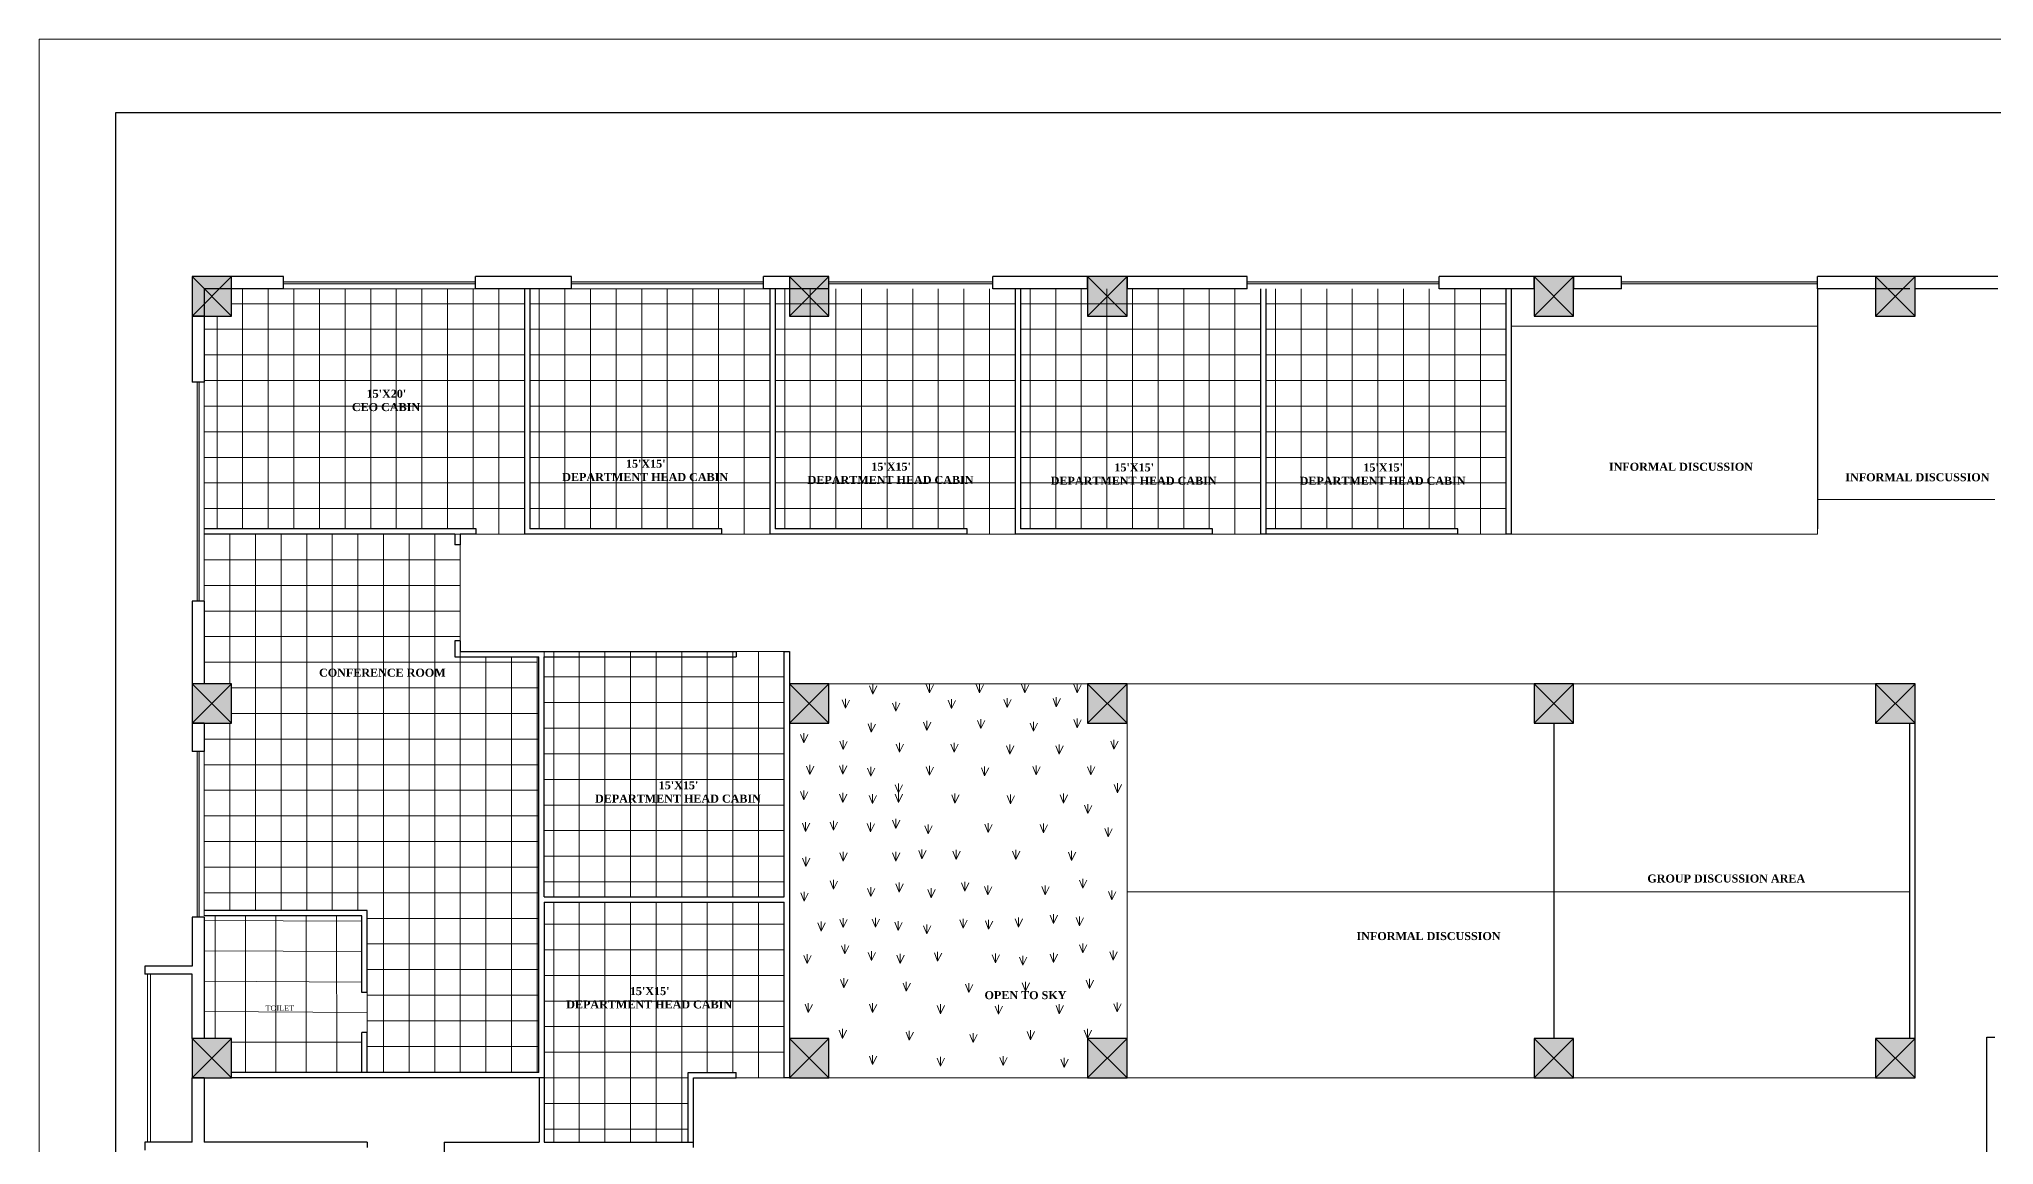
# Model space of a CAD drawing. Header units: inches. Extents: x 327481 to 195042051, y -335014 to 44773228.
# Drawn here: x 374493 to 375959, y -311591 to -310762 of the extents above; entities that cross this region are included whole.
import ezdxf

# ---------------------------------------------------------------- set-up
doc = ezdxf.new("R2010")
doc.units = ezdxf.units.IN
doc.header["$MEASUREMENT"] = 0
for name, color, linetype in [('CABIN FLOORING', 156, 'Continuous'), ('center', 146, 'Continuous'), ('CONFER.FLOORING', 152, 'Continuous'), ('FLOORING', 44, 'Continuous'), ('FORMATING', 19, 'Continuous'), ('LANDSCAPE', 102, 'Continuous'), ('WASHROOM.FLOORING', 235, 'Continuous'), ('WORKST.FLOORING', 136, 'Continuous')]:
    doc.layers.add(name, color=color, linetype=linetype)
for name, color, linetype, lineweight in [('column 1', 146, 'Continuous', 30), ('GLASS', 140, 'Continuous', 5), ('TEXT', 7, 'Continuous', 0), ('WALL', 12, 'Continuous', 30)]:
    doc.layers.add(name, color=color, linetype=linetype, lineweight=lineweight)
doc.styles.get("Standard").update_dxf_attribs({"font": 'times.ttf', "height": 12})

# ---------------------------------------------------------------- blocks, each defined once
blk = doc.blocks.new('COLUMN1')
at = {"layer": 'column 1'}
h = blk.add_hatch(color=256, dxfattribs=at)
h.paths.add_polyline_path([(1, 1), (0, 1), (0.5, 0.5)])
h.paths.add_polyline_path([(1, 1), (0.5, 0.5), (1, 0)])
h.paths.add_polyline_path([(0.5, 0.5), (0, 0), (1, 0)])
h.paths.add_polyline_path([(0.5, 0.5), (0, 1), (0, 0)])
at = {"layer": 'column 1', "lineweight": 0, "ltscale": 0.3}
for p, q in [((0, 1), (1, 0)), ((0, 0), (1, 1))]:
    blk.add_line(p, q, dxfattribs=at)
at = {"layer": 'column 1', "ltscale": 0.3}
for p, q in [((1, 1), (0, 1)), ((0, 1), (0, 0)), ((1, 0), (1, 1)), ((0, 0), (1, 0))]:
    blk.add_line(p, q, dxfattribs=at)

msp = doc.modelspace()

# ---------------------------------------------------------------- hatches: boundary and pattern name
at = {"layer": 'GLASS'}
for points in [[(374676.677, -310944.184), (374676.677, -310945.684), (374820.677, -310945.684), (374820.677, -310944.184)], [(374892.677, -310944.184), (374892.677, -310945.684), (375036.677, -310945.684), (375036.677, -310944.184)], [(375208.571, -310945.723), (375208.571, -310944.223), (375085.571, -310944.223), (375085.571, -310945.723)], [(375543.105, -310945.723), (375543.105, -310944.223), (375399.105, -310944.223), (375399.105, -310945.723)], [(375826.931, -310945.723), (375826.931, -310944.223), (375679.931, -310944.223), (375679.931, -310945.723)], [(374611.913, -311183.646), (374613.413, -311183.646), (374613.413, -311019.646), (374611.913, -311019.646)], [(374611.913, -311420.537), (374613.413, -311420.537), (374613.413, -311296.537), (374611.913, -311296.537)]]:
    msp.add_hatch(color=256, dxfattribs=at).paths.add_polyline_path(points)

# ---------------------------------------------------------------- linework, layer by layer
at = {"layer": 'CABIN FLOORING', "lineweight": 0}
for p, q in [((374646.032, -311129.503), (374646.032, -310949.503)), ((374665.232, -311129.503), (374665.232, -310949.503)), ((374676.677, -310949.503), (374820.677, -310949.503)), ((374684.432, -311129.503), (374684.432, -310949.503)), ((374703.632, -311129.503), (374703.632, -310949.503)), ((374722.832, -311129.503), (374722.832, -310949.503)), ((374742.032, -311129.503), (374742.032, -310949.503)), ((374761.232, -311129.503), (374761.232, -310949.503)), ((374780.432, -311129.503), (374780.432, -310949.503)), ((374799.632, -311129.503), (374799.632, -310949.503)), ((374818.832, -311129.503), (374818.832, -310949.503)), ((374838.032, -311133.503), (374838.032, -310949.503)), ((374868.432, -311129.503), (374868.432, -310949.503)), ((374887.632, -311129.503), (374887.632, -310949.503)), ((374892.677, -310949.503), (375036.677, -310949.503)), ((374906.832, -311129.503), (374906.832, -310949.503)), ((374926.032, -311129.503), (374926.032, -310949.503)), ((374945.232, -311129.503), (374945.232, -310949.503)), ((374964.432, -311129.503), (374964.432, -310949.503)), ((374983.632, -311129.503), (374983.632, -310949.503)), ((375002.832, -311129.503), (375002.832, -310949.503)), ((375022.032, -311133.503), (375022.032, -310949.503)), ((375052.432, -311129.503), (375052.432, -310949.503)), ((375071.632, -311129.503), (375071.632, -310949.503)), ((375090.832, -311129.503), (375090.832, -310949.503)), ((375110.032, -311129.503), (375110.032, -310949.503)), ((375129.232, -311129.503), (375129.232, -310949.503)), ((375148.432, -311129.503), (375148.432, -310949.503)), ((375167.632, -311129.503), (375167.632, -310949.503)), ((375186.832, -311129.503), (375186.832, -310949.503)), ((375206.032, -311133.503), (375206.032, -310949.503)), ((375236.432, -311129.503), (375236.432, -310949.503)), ((375255.632, -311129.503), (375255.632, -310949.503)), ((375274.832, -311129.503), (375274.832, -310949.503)), ((375294.032, -311129.503), (375294.032, -310949.503)), ((375313.232, -311129.503), (375313.232, -310949.503)), ((375332.432, -311129.503), (375332.432, -310949.503)), ((375351.632, -311129.503), (375351.632, -310949.503)), ((375370.832, -311129.503), (375370.832, -310949.503)), ((375390.032, -311133.503), (375390.032, -310949.503)), ((375420.432, -311129.503), (375420.432, -310949.503)), ((375439.632, -311129.503), (375439.632, -310949.503)), ((375458.832, -311129.503), (375458.832, -310949.503)), ((375478.032, -311129.503), (375478.032, -310949.503)), ((375497.232, -311129.503), (375497.232, -310949.503)), ((375516.432, -311129.503), (375516.432, -310949.503)), ((375535.632, -311129.503), (375535.632, -310949.503)), ((375554.832, -311129.503), (375554.832, -310949.503)), ((375574.032, -311133.503), (375574.032, -310949.503)), ((374626.832, -311129.503), (374626.832, -310969.948)), ((374857.232, -310960.703), (374637.677, -310960.703)), ((375041.232, -310960.703), (374861.232, -310960.703)), ((375225.232, -310960.703), (375045.232, -310960.703)), ((375409.232, -310960.703), (375229.232, -310960.703)), ((375593.232, -310960.703), (375413.232, -310960.703)), ((374857.232, -310979.903), (374617.193, -310979.903)), ((375041.232, -310979.903), (374861.232, -310979.903)), ((375225.232, -310979.903), (375045.232, -310979.903)), ((375409.232, -310979.903), (375229.232, -310979.903)), ((375593.232, -310979.903), (375413.232, -310979.903)), ((374857.232, -310999.103), (374617.193, -310999.103)), ((375041.232, -310999.103), (374861.232, -310999.103)), ((375225.232, -310999.103), (375045.232, -310999.103)), ((375409.232, -310999.103), (375229.232, -310999.103)), ((375593.232, -310999.103), (375413.232, -310999.103)), ((374857.232, -311018.303), (374617.193, -311018.303)), ((375041.232, -311018.303), (374861.232, -311018.303)), ((375225.232, -311018.303), (375045.232, -311018.303)), ((375409.232, -311018.303), (375229.232, -311018.303)), ((375593.232, -311018.303), (375413.232, -311018.303)), ((374857.232, -311037.503), (374617.193, -311037.503)), ((375041.232, -311037.503), (374861.232, -311037.503)), ((375225.232, -311037.503), (375045.232, -311037.503)), ((375409.232, -311037.503), (375229.232, -311037.503)), ((375593.232, -311037.503), (375413.232, -311037.503)), ((374857.232, -311056.703), (374617.193, -311056.703)), ((375041.232, -311056.703), (374861.232, -311056.703)), ((375225.232, -311056.703), (375045.232, -311056.703)), ((375409.232, -311056.703), (375229.232, -311056.703)), ((375593.232, -311056.703), (375413.232, -311056.703)), ((374857.232, -311075.903), (374617.193, -311075.903)), ((375041.232, -311075.903), (374861.232, -311075.903)), ((375225.232, -311075.903), (375045.232, -311075.903)), ((375409.232, -311075.903), (375229.232, -311075.903)), ((375593.232, -311075.903), (375413.232, -311075.903)), ((374857.232, -311095.103), (374617.193, -311095.103)), ((375041.232, -311095.103), (374861.232, -311095.103)), ((375225.232, -311095.103), (375045.232, -311095.103)), ((375409.232, -311095.103), (375229.232, -311095.103)), ((375593.232, -311095.103), (375413.232, -311095.103)), ((374857.232, -311114.303), (374617.193, -311114.303)), ((375041.232, -311114.303), (374861.232, -311114.303)), ((375225.232, -311114.303), (375045.232, -311114.303)), ((375409.232, -311114.303), (375229.232, -311114.303)), ((375593.232, -311114.303), (375413.232, -311114.303)), ((374617.193, -311133.503), (374617.193, -311133.503)), ((374809.232, -311133.503), (374617.193, -311133.503)), ((374809.232, -311133.503), (374809.232, -311221.363)), ((374872.027, -311225.363), (374872.027, -311221.363)), ((374879.227, -311221.363), (374879.227, -311405.363)), ((374898.427, -311221.363), (374898.427, -311405.363)), ((374917.627, -311221.363), (374917.627, -311405.363)), ((374936.827, -311221.363), (374936.827, -311405.363)), ((374956.027, -311221.363), (374956.027, -311405.363)), ((374975.227, -311221.363), (374975.227, -311405.363)), ((374994.427, -311221.363), (374994.427, -311405.363)), ((375013.627, -311221.363), (375013.627, -311405.363)), ((375032.827, -311221.363), (375032.827, -311405.363)), ((375052.027, -311221.363), (375052.027, -311405.363)), ((374866.831, -311225.363), (374866.831, -311537.081)), ((375052.027, -311240.563), (374872.027, -311240.563)), ((375052.027, -311259.763), (374872.027, -311259.763)), ((375052.027, -311278.963), (374872.027, -311278.963)), ((374617.133, -311419.533), (374617.133, -311296.537)), ((375052.027, -311298.163), (374872.027, -311298.163)), ((375052.027, -311317.363), (374872.027, -311317.363)), ((375052.027, -311336.563), (374872.027, -311336.563)), ((375052.027, -311355.763), (374872.027, -311355.763)), ((375052.027, -311374.963), (374872.027, -311374.963)), ((375052.027, -311394.163), (374872.027, -311394.163)), ((374879.227, -311589.363), (374879.227, -311409.363)), ((374898.427, -311589.363), (374898.427, -311409.363)), ((374917.627, -311589.363), (374917.627, -311409.363)), ((374936.827, -311589.363), (374936.827, -311409.363)), ((374956.027, -311589.363), (374956.027, -311409.363)), ((374975.227, -311589.363), (374975.227, -311409.363)), ((374994.427, -311537.08), (374994.427, -311409.363)), ((375013.627, -311537.08), (375013.627, -311409.363)), ((375032.827, -311541.08), (375032.827, -311409.363)), ((375052.027, -311541.08), (375052.027, -311409.363)), ((374872.027, -311425.881), (375052.027, -311425.88)), ((374872.027, -311445.081), (375052.027, -311445.08)), ((374872.027, -311464.281), (375052.027, -311464.28)), ((374872.027, -311483.481), (375052.027, -311483.48)), ((374872.027, -311502.681), (375052.027, -311502.68)), ((374872.027, -311521.881), (375052.027, -311521.88)), ((374872.027, -311541.081), (374980.027, -311541.08)), ((375016.027, -311541.08), (375052.027, -311541.08)), ((374872.027, -311560.281), (374980.027, -311560.28)), ((374872.027, -311579.481), (374980.027, -311579.48))]:
    msp.add_line(p, q, dxfattribs=at)
at = {"layer": 'CONFER.FLOORING', "lineweight": 0}
for p, q in [((374636.432, -311133.503), (374636.431, -311245.646)), ((374655.632, -311133.503), (374655.631, -311415.533)), ((374674.832, -311133.503), (374674.831, -311415.533)), ((374694.032, -311133.503), (374694.031, -311415.533)), ((374713.232, -311133.503), (374713.231, -311415.533)), ((374732.432, -311133.503), (374732.431, -311415.534)), ((374751.632, -311133.503), (374751.631, -311537.081)), ((374770.832, -311133.503), (374770.831, -311537.081)), ((374790.032, -311133.503), (374790.031, -311537.081)), ((374809.232, -311133.503), (374809.231, -311537.081)), ((374809.232, -311152.703), (374617.193, -311152.703)), ((374809.232, -311171.903), (374617.193, -311171.903)), ((374809.232, -311191.103), (374617.193, -311191.103)), ((374809.232, -311210.303), (374617.193, -311210.303)), ((374866.831, -311229.503), (374617.193, -311229.503)), ((374828.431, -311225.363), (374828.431, -311537.081)), ((374847.631, -311225.363), (374847.631, -311537.081)), ((374868.027, -311248.703), (374637.677, -311248.703)), ((374868.027, -311267.903), (374637.677, -311267.903)), ((374636.431, -311275.189), (374636.431, -311415.533)), ((374868.027, -311287.103), (374617.193, -311287.103)), ((374868.027, -311306.303), (374617.193, -311306.303)), ((374868.027, -311325.503), (374617.193, -311325.503)), ((374868.027, -311344.703), (374617.193, -311344.703)), ((374868.027, -311363.903), (374617.193, -311363.903)), ((374868.027, -311383.103), (374617.193, -311383.103)), ((374868.027, -311402.303), (374617.193, -311402.303)), ((374868.027, -311421.503), (374739.309, -311421.503)), ((374868.027, -311440.703), (374739.309, -311440.703)), ((374868.027, -311459.903), (374739.309, -311459.903)), ((374868.027, -311479.103), (374739.309, -311479.103)), ((374868.027, -311498.303), (374739.309, -311498.303)), ((374868.027, -311517.503), (374739.309, -311517.503))]:
    msp.add_line(p, q, dxfattribs=at)
at = {"layer": 'FLOORING', "lineweight": 0}
for p, q in [((375597.232, -310977.503), (375826.931, -310977.503)), ((375959.84, -311107.616), (375826.931, -311107.616)), ((374821.232, -311133.503), (374857.232, -311133.503)), ((375005.232, -311133.503), (375041.232, -311133.503)), ((375189.232, -311133.503), (375225.232, -311133.503)), ((375373.232, -311133.503), (375409.232, -311133.503)), ((375557.232, -311133.503), (375593.232, -311133.503)), ((375597.232, -311133.503), (375826.931, -311133.503)), ((375826.931, -311129.462), (375826.931, -311133.503)), ((375052.027, -311221.363), (375016.027, -311221.363)), ((375614.388, -311245.646), (375309.105, -311245.646)), ((375870.431, -311245.646), (375643.931, -311245.646)), ((375895.974, -311401.646), (375309.105, -311401.646)), ((375309.105, -311541.08), (375870.431, -311541.08))]:
    msp.add_line(p, q, dxfattribs=at)
at = {"layer": 'FORMATING', "lineweight": 0}
for p, q in [((374493.405, -310762.326), (376867.49, -310762.326)), ((374493.405, -312464.439), (374493.405, -310762.326))]:
    msp.add_line(p, q, dxfattribs=at)
at = {"layer": 'FORMATING', "lineweight": 30}
for p, q in [((376797.169, -310817.623), (374550.769, -310817.623)), ((374550.769, -310817.623), (374550.769, -312401.623))]:
    msp.add_line(p, q, dxfattribs=at)
at = {"layer": 'GLASS', "lineweight": 30}
for p, q in [((375826.931, -310949.503), (375826.931, -311129.462)), ((375629.159, -311275.189), (375629.159, -311511.537))]:
    msp.add_line(p, q, dxfattribs=at)
at = {"layer": 'GLASS', "ltscale": 0.3}
for p, q in [((374574.587, -311589.363), (374574.587, -311463.31)), ((374576.89, -311589.363), (374576.89, -311463.31))]:
    msp.add_line(p, q, dxfattribs=at)
at = {"layer": 'GLASS'}
for points in [[(374676.677, -310944.184), (374820.677, -310944.184)], [(374820.677, -310945.684), (374676.677, -310945.684)], [(374892.677, -310944.184), (375036.677, -310944.184)], [(375036.677, -310945.684), (374892.677, -310945.684)], [(375085.571, -310944.223), (375208.571, -310944.223)], [(375399.105, -310944.223), (375543.105, -310944.223)], [(375679.931, -310944.223), (375826.931, -310944.223), (375826.931, -310945.723), (375679.931, -310945.723)], [(375208.571, -310945.723), (375085.571, -310945.723)], [(375543.105, -310945.723), (375399.105, -310945.723)], [(374613.413, -311296.537), (374613.413, -311420.537), (374611.913, -311420.537), (374611.913, -311296.537)]]:
    msp.add_lwpolyline(points, dxfattribs=at)
msp.add_lwpolyline([(374611.913, -311019.646), (374613.413, -311019.646), (374613.413, -311183.646), (374611.913, -311183.646)], close=True, dxfattribs=at)
at = {"layer": 'LANDSCAPE', "lineweight": 0}
for p, q in [((375279.561, -311245.646), (375085.571, -311245.646)), ((375118.593, -311253.321), (375116.132, -311247.149)), ((375118.593, -311253.321), (375118.593, -311246.233)), ((375118.593, -311253.321), (375121.634, -311247.214)), ((375160.988, -311252.429), (375158.527, -311246.257)), ((375160.988, -311252.429), (375160.988, -311245.341)), ((375160.988, -311252.429), (375164.029, -311246.322)), ((375198.473, -311252.429), (375196.012, -311246.257)), ((375198.473, -311252.429), (375198.473, -311245.341)), ((375198.473, -311252.429), (375201.514, -311246.322)), ((375232.386, -311252.429), (375229.926, -311246.257)), ((375232.386, -311252.429), (375232.386, -311245.341)), ((375232.386, -311252.429), (375235.428, -311246.322)), ((375271.658, -311252.429), (375269.197, -311246.257)), ((375271.658, -311252.429), (375271.658, -311245.341)), ((375271.658, -311252.429), (375274.699, -311246.322)), ((375097.992, -311263.949), (375095.532, -311257.777)), ((375097.992, -311263.949), (375097.992, -311256.861)), ((375097.992, -311263.949), (375101.034, -311257.842)), ((375135.828, -311266.275), (375133.367, -311260.102)), ((375135.828, -311266.275), (375135.828, -311259.186)), ((375135.828, -311266.275), (375138.869, -311260.168)), ((375177.519, -311264.227), (375175.058, -311258.054)), ((375177.519, -311264.227), (375177.519, -311257.138)), ((375177.519, -311264.227), (375180.56, -311258.12)), ((375219.21, -311263.543), (375216.749, -311257.37)), ((375219.21, -311263.543), (375219.21, -311256.455)), ((375219.21, -311263.543), (375222.251, -311257.436)), ((375256.115, -311262.861), (375253.654, -311256.688)), ((375256.115, -311262.861), (375256.115, -311255.773)), ((375256.115, -311262.861), (375259.156, -311256.754)), ((375066.828, -311289.871), (375066.828, -311282.783)), ((375117.371, -311281.975), (375114.91, -311275.802)), ((375117.371, -311281.975), (375117.371, -311274.886)), ((375117.371, -311281.975), (375120.412, -311275.868)), ((375159.062, -311280.61), (375156.601, -311274.438)), ((375159.062, -311280.61), (375159.062, -311273.522)), ((375159.062, -311280.61), (375162.103, -311274.503)), ((375199.387, -311279.244), (375196.926, -311273.072)), ((375199.387, -311279.244), (375199.387, -311272.156)), ((375199.387, -311279.244), (375202.428, -311273.137)), ((375239.028, -311281.292), (375236.567, -311275.12)), ((375239.028, -311281.292), (375239.028, -311274.204)), ((375239.028, -311281.292), (375242.069, -311275.185)), ((375271.658, -311278.729), (375269.197, -311272.556)), ((375271.658, -311278.729), (375271.658, -311271.641)), ((375271.658, -311278.729), (375274.699, -311272.622)), ((375309.105, -311511.537), (375309.105, -311275.189)), ((375066.828, -311289.871), (375064.367, -311283.698)), ((375066.828, -311289.871), (375069.869, -311283.764)), ((375096.186, -311294.946), (375093.725, -311288.774)), ((375096.186, -311294.946), (375096.186, -311287.858)), ((375096.186, -311294.946), (375099.227, -311288.839)), ((375138.56, -311296.994), (375136.099, -311290.822)), ((375138.56, -311296.994), (375138.56, -311289.906)), ((375138.56, -311296.994), (375141.601, -311290.887)), ((375179.568, -311296.994), (375177.107, -311290.822)), ((375179.568, -311296.994), (375179.568, -311289.906)), ((375179.568, -311296.994), (375182.609, -311290.887)), ((375221.259, -311298.36), (375218.798, -311292.187)), ((375221.259, -311298.36), (375221.259, -311291.272)), ((375221.259, -311298.36), (375224.3, -311292.253)), ((375258.164, -311298.36), (375255.703, -311292.187)), ((375258.164, -311298.36), (375258.164, -311291.272)), ((375258.164, -311298.36), (375261.205, -311292.253)), ((375299.324, -311294.775), (375296.863, -311288.602)), ((375299.324, -311294.775), (375299.324, -311287.687)), ((375299.324, -311294.775), (375302.365, -311288.668)), ((375071.289, -311313.586), (375068.828, -311307.414)), ((375071.289, -311313.586), (375071.289, -311306.498)), ((375071.289, -311313.586), (375074.33, -311307.479)), ((375096.087, -311313.4), (375093.626, -311307.227)), ((375096.087, -311313.4), (375096.087, -311306.312)), ((375096.087, -311313.4), (375099.128, -311307.293)), ((375117.025, -311315.009), (375114.564, -311308.837)), ((375117.025, -311315.009), (375117.025, -311307.921)), ((375117.025, -311315.009), (375120.066, -311308.902)), ((375161.041, -311314.204), (375158.58, -311308.032)), ((375161.041, -311314.204), (375161.041, -311307.116)), ((375161.041, -311314.204), (375164.082, -311308.097)), ((375202.374, -311314.74), (375199.913, -311308.568)), ((375202.374, -311314.74), (375202.374, -311307.652)), ((375202.374, -311314.74), (375205.415, -311308.633)), ((375241.024, -311313.937), (375238.563, -311307.765)), ((375241.024, -311313.937), (375241.024, -311306.849)), ((375241.024, -311313.937), (375244.065, -311307.83)), ((375281.917, -311314.031), (375279.456, -311307.859)), ((375281.917, -311314.031), (375281.917, -311306.943)), ((375281.917, -311314.031), (375284.958, -311307.924)), ((375066.865, -311332.653), (375064.404, -311326.48)), ((375066.865, -311332.653), (375066.865, -311325.565)), ((375066.865, -311332.653), (375069.906, -311326.546)), ((375137.692, -311327.492), (375135.231, -311321.319)), ((375137.692, -311334.58), (375137.692, -311320.404)), ((375137.692, -311327.492), (375140.733, -311321.385)), ((375302.003, -311327.312), (375299.542, -311321.14)), ((375302.003, -311327.312), (375302.003, -311320.224)), ((375302.003, -311327.312), (375305.044, -311321.205)), ((375096.087, -311334.58), (375093.626, -311328.407)), ((375096.087, -311334.58), (375096.087, -311327.492)), ((375096.087, -311334.58), (375099.128, -311328.473)), ((375118.268, -311335.506), (375115.807, -311329.333)), ((375118.268, -311335.506), (375118.268, -311328.418)), ((375118.268, -311335.506), (375121.309, -311329.399)), ((375137.692, -311334.58), (375135.231, -311328.407)), ((375137.692, -311334.58), (375140.733, -311328.473)), ((375180.099, -311335.116), (375177.638, -311328.943)), ((375180.099, -311335.116), (375180.099, -311328.028)), ((375180.099, -311335.116), (375183.14, -311329.009)), ((375221.699, -311335.652), (375219.238, -311329.479)), ((375221.699, -311335.652), (375221.699, -311328.564)), ((375221.699, -311335.652), (375224.74, -311329.545)), ((375261.423, -311335.116), (375258.962, -311328.943)), ((375261.423, -311335.116), (375261.423, -311328.028)), ((375261.423, -311335.116), (375264.464, -311329.009)), ((375279.691, -311342.913), (375277.23, -311336.741)), ((375279.691, -311342.913), (375279.691, -311335.825)), ((375279.691, -311342.913), (375282.732, -311336.806)), ((375068.166, -311356.377), (375065.705, -311350.204)), ((375068.166, -311356.377), (375068.166, -311349.289)), ((375068.166, -311356.377), (375071.207, -311350.27)), ((375088.997, -311355.473), (375086.536, -311349.3)), ((375088.997, -311355.473), (375088.997, -311348.385)), ((375088.997, -311355.473), (375092.038, -311349.366)), ((375116.741, -311356.641), (375114.28, -311350.468)), ((375116.741, -311356.641), (375116.741, -311349.553)), ((375116.741, -311356.641), (375119.782, -311350.534)), ((375135.799, -311354.047), (375133.338, -311347.874)), ((375135.799, -311354.047), (375135.799, -311346.959)), ((375135.799, -311354.047), (375138.84, -311347.94)), ((375159.955, -311358.25), (375157.494, -311352.078)), ((375159.955, -311358.25), (375159.955, -311351.162)), ((375159.955, -311358.25), (375162.996, -311352.143)), ((375205.045, -311357.178), (375202.584, -311351.006)), ((375205.045, -311357.178), (375205.045, -311350.09)), ((375205.045, -311357.178), (375208.086, -311351.071)), ((375246.382, -311357.445), (375243.921, -311351.273)), ((375246.382, -311357.445), (375246.382, -311350.357)), ((375246.382, -311357.445), (375249.423, -311351.338)), ((375294.859, -311360.387), (375292.398, -311354.215)), ((375294.859, -311360.387), (375294.859, -311353.299)), ((375294.859, -311360.387), (375297.9, -311354.28)), ((375155.391, -311376.865), (375152.93, -311370.692)), ((375155.391, -311376.865), (375155.391, -311369.777)), ((375155.391, -311376.865), (375158.432, -311370.758)), ((375180.889, -311377.285), (375180.889, -311370.197)), ((375225.716, -311377.285), (375225.716, -311370.197)), ((375068.293, -311382.57), (375065.832, -311376.398)), ((375068.293, -311382.57), (375068.293, -311375.482)), ((375068.293, -311382.57), (375071.334, -311376.463)), ((375096.342, -311378.624), (375093.881, -311372.451)), ((375096.342, -311378.624), (375096.342, -311371.536)), ((375096.342, -311378.624), (375099.383, -311372.517)), ((375135.799, -311378.624), (375133.338, -311372.451)), ((375135.799, -311378.624), (375135.799, -311371.536)), ((375135.799, -311378.624), (375138.84, -311372.517)), ((375180.889, -311377.285), (375178.428, -311371.112)), ((375180.889, -311377.285), (375183.93, -311371.178)), ((375225.716, -311377.285), (375223.255, -311371.112)), ((375225.716, -311377.285), (375228.757, -311371.178)), ((375267.584, -311378.088), (375265.123, -311371.916)), ((375267.584, -311378.088), (375267.584, -311371)), ((375267.584, -311378.088), (375270.625, -311371.981)), ((375088.997, -311399.685), (375086.536, -311393.512)), ((375088.997, -311399.685), (375088.997, -311392.597)), ((375088.997, -311399.685), (375092.038, -311393.578)), ((375117.087, -311405.249), (375114.626, -311399.077)), ((375117.087, -311405.249), (375117.087, -311398.161)), ((375117.087, -311405.249), (375120.128, -311399.142)), ((375138.26, -311401.824), (375135.799, -311395.651)), ((375138.26, -311401.824), (375138.26, -311394.736)), ((375138.26, -311401.824), (375141.301, -311395.717)), ((375162.255, -311406.059), (375159.794, -311399.887)), ((375162.255, -311406.059), (375162.255, -311398.971)), ((375162.255, -311406.059), (375165.296, -311399.952)), ((375187.518, -311401.111), (375185.058, -311394.939)), ((375187.518, -311401.111), (375187.518, -311394.023)), ((375187.518, -311401.111), (375190.56, -311395.004)), ((375204.72, -311403.898), (375202.259, -311397.726)), ((375204.72, -311403.898), (375204.72, -311396.81)), ((375204.72, -311403.898), (375207.761, -311397.792)), ((375247.728, -311403.898), (375245.267, -311397.726)), ((375247.728, -311403.898), (375247.728, -311396.81)), ((375247.728, -311403.898), (375250.769, -311397.792)), ((375276.044, -311398.971), (375273.584, -311392.798)), ((375276.044, -311398.971), (375276.044, -311391.883)), ((375276.044, -311398.971), (375279.086, -311392.864)), ((375067.104, -311408.624), (375064.643, -311402.452)), ((375067.104, -311408.624), (375067.104, -311401.536)), ((375067.104, -311408.624), (375070.145, -311402.517)), ((375297.785, -311407.67), (375295.324, -311401.498)), ((375297.785, -311407.67), (375297.785, -311400.582)), ((375297.785, -311407.67), (375300.826, -311401.563)), ((375079.717, -311431.061), (375077.256, -311424.889)), ((375079.717, -311431.061), (375079.717, -311423.973)), ((375079.717, -311431.061), (375082.758, -311424.954)), ((375096.264, -311428.442), (375093.803, -311422.27)), ((375096.264, -311428.442), (375096.264, -311421.354)), ((375096.264, -311428.442), (375099.305, -311422.335)), ((375120.412, -311428.209), (375117.951, -311422.036)), ((375120.412, -311428.209), (375120.412, -311421.121)), ((375120.412, -311428.209), (375123.453, -311422.102)), ((375137.445, -311430.653), (375134.984, -311424.481)), ((375137.445, -311430.653), (375137.445, -311423.565)), ((375137.445, -311430.653), (375140.486, -311424.546)), ((375158.962, -311433.203), (375156.501, -311427.031)), ((375158.962, -311433.203), (375158.962, -311426.115)), ((375158.962, -311433.203), (375162.003, -311427.096)), ((375186.156, -311428.884), (375183.695, -311422.712)), ((375186.156, -311428.884), (375186.156, -311421.796)), ((375186.156, -311428.884), (375189.197, -311422.777)), ((375205.366, -311429.635), (375202.905, -311423.463)), ((375205.366, -311429.635), (375205.366, -311422.547)), ((375205.366, -311429.635), (375208.407, -311423.528)), ((375227.786, -311428), (375225.325, -311421.828)), ((375227.786, -311428), (375227.786, -311420.912)), ((375227.786, -311428), (375230.827, -311421.893)), ((375253.913, -311425.356), (375251.452, -311419.184)), ((375253.913, -311425.356), (375253.913, -311418.268)), ((375253.913, -311425.356), (375256.954, -311419.249)), ((375273.394, -311427.115), (375270.933, -311420.943)), ((375273.394, -311427.115), (375273.394, -311420.027)), ((375273.394, -311427.115), (375276.435, -311421.008)), ((375097.564, -311448.176), (375095.104, -311442.004)), ((375097.564, -311448.176), (375097.564, -311441.088)), ((375097.564, -311448.176), (375100.606, -311442.069)), ((375276.044, -311447.462), (375273.584, -311441.289)), ((375276.044, -311447.462), (375276.044, -311440.374)), ((375276.044, -311447.462), (375279.086, -311441.355)), ((375069.248, -311455.424), (375066.787, -311449.251)), ((375069.248, -311455.424), (375069.248, -311448.336)), ((375069.248, -311455.424), (375072.289, -311449.317)), ((375117.519, -311453.211), (375115.058, -311447.039)), ((375117.519, -311453.211), (375117.519, -311446.123)), ((375117.519, -311453.211), (375120.56, -311447.104)), ((375138.972, -311455.306), (375136.511, -311449.134)), ((375138.972, -311455.306), (375138.972, -311448.218)), ((375138.972, -311455.306), (375142.013, -311449.199)), ((375167.115, -311453.655), (375164.654, -311447.482)), ((375167.115, -311453.655), (375167.115, -311446.567)), ((375167.115, -311453.655), (375170.156, -311447.548)), ((375210.514, -311454.982), (375208.053, -311448.809)), ((375210.514, -311454.982), (375210.514, -311447.894)), ((375210.514, -311454.982), (375213.555, -311448.875)), ((375231.07, -311456.732), (375228.609, -311450.56)), ((375231.07, -311456.732), (375231.07, -311449.644)), ((375231.07, -311456.732), (375234.111, -311450.625)), ((375253.913, -311454.538), (375251.452, -311448.366)), ((375253.913, -311454.538), (375253.913, -311447.45)), ((375253.913, -311454.538), (375256.954, -311448.431)), ((375298.637, -311452.769), (375296.176, -311446.597)), ((375298.637, -311452.769), (375298.637, -311445.681)), ((375298.637, -311452.769), (375301.678, -311446.662)), ((375096.704, -311473.558), (375094.244, -311467.386)), ((375096.704, -311473.558), (375096.704, -311466.47)), ((375096.704, -311473.558), (375099.746, -311467.451)), ((375143.646, -311476.213), (375141.186, -311470.04)), ((375143.646, -311476.213), (375143.646, -311469.124)), ((375143.646, -311476.213), (375146.688, -311470.106)), ((375190.584, -311477.096), (375188.123, -311470.924)), ((375190.584, -311477.096), (375190.584, -311470.008)), ((375190.584, -311477.096), (375193.625, -311470.989)), ((375232.981, -311476.088), (375230.52, -311469.916)), ((375232.981, -311476.088), (375232.981, -311469)), ((375232.981, -311476.088), (375236.022, -311469.981)), ((375280.925, -311474), (375278.464, -311467.827)), ((375280.925, -311474), (375280.925, -311466.912)), ((375280.925, -311474), (375283.966, -311467.893)), ((375070.137, -311492.136), (375067.676, -311485.963)), ((375070.137, -311492.136), (375070.137, -311485.048)), ((375070.137, -311492.136), (375073.178, -311486.029)), ((375118.404, -311492.136), (375115.943, -311485.963)), ((375118.404, -311492.136), (375118.404, -311485.048)), ((375118.404, -311492.136), (375121.445, -311486.029)), ((375169.329, -311493.02), (375166.868, -311486.847)), ((375169.329, -311493.02), (375169.329, -311485.932)), ((375169.329, -311493.02), (375172.37, -311486.913)), ((375212.728, -311493.463), (375210.267, -311487.291)), ((375212.728, -311493.463), (375212.728, -311486.375)), ((375212.728, -311493.463), (375215.769, -311487.356)), ((375258.341, -311493.02), (375255.88, -311486.847)), ((375258.341, -311493.02), (375258.341, -311485.932)), ((375258.341, -311493.02), (375261.382, -311486.913)), ((375301.736, -311491.694), (375299.275, -311485.522)), ((375301.736, -311491.694), (375301.736, -311484.606)), ((375301.736, -311491.694), (375304.777, -311485.587)), ((375095.82, -311511.537), (375093.359, -311505.365)), ((375095.82, -311511.537), (375095.82, -311504.449)), ((375095.82, -311511.537), (375098.861, -311505.43)), ((375145.86, -311512.925), (375143.399, -311506.752)), ((375145.86, -311512.925), (375145.86, -311505.837)), ((375145.86, -311512.925), (375148.901, -311506.818)), ((375193.687, -311514.694), (375191.226, -311508.521)), ((375193.687, -311514.694), (375193.687, -311507.606)), ((375193.687, -311514.694), (375196.728, -311508.587)), ((375236.642, -311512.483), (375234.181, -311506.31)), ((375236.642, -311512.483), (375236.642, -311505.395)), ((375236.642, -311512.483), (375239.683, -311506.376)), ((375279.561, -311511.537), (375277.101, -311505.365)), ((375279.561, -311511.537), (375279.561, -311504.449)), ((375279.561, -311511.537), (375282.603, -311505.43)), ((375118.404, -311531.059), (375115.943, -311524.887)), ((375118.404, -311531.059), (375118.404, -311523.971)), ((375118.404, -311531.059), (375121.445, -311524.952)), ((375169.329, -311532.386), (375166.868, -311526.214)), ((375169.329, -311532.386), (375169.329, -311525.298)), ((375169.329, -311532.386), (375172.37, -311526.279)), ((375216.271, -311531.945), (375213.81, -311525.772)), ((375216.271, -311531.945), (375216.271, -311524.856)), ((375216.271, -311531.945), (375219.312, -311525.838)), ((375261.884, -311533.272), (375259.423, -311527.099)), ((375261.884, -311533.272), (375261.884, -311526.184)), ((375261.884, -311533.272), (375264.925, -311527.165)), ((375085.571, -311541.08), (375279.561, -311541.08))]:
    msp.add_line(p, q, dxfattribs=at)
at = {"layer": 'WALL'}
for p, q in [((374676.677, -310940.404), (374637.676, -310940.404)), ((374637.677, -310949.503), (374637.676, -310940.404)), ((374676.677, -310949.503), (374676.677, -310940.404)), ((374892.677, -310940.404), (374820.677, -310940.404)), ((374820.677, -310949.503), (374820.677, -310940.404)), ((374892.677, -310949.503), (374892.677, -310940.404)), ((375085.571, -310940.404), (375036.677, -310940.404)), ((375036.677, -310949.503), (375036.677, -310940.404)), ((375085.571, -310949.503), (375085.571, -310940.404)), ((375279.566, -310940.404), (375208.571, -310940.404)), ((375208.571, -310949.503), (375208.571, -310940.404)), ((375279.561, -310949.503), (375279.562, -310940.404)), ((375399.105, -310940.404), (375309.105, -310940.404)), ((375309.105, -310940.404), (375309.105, -310949.503)), ((375399.105, -310949.503), (375399.105, -310940.404)), ((375614.388, -310940.404), (375543.105, -310940.404)), ((375543.105, -310949.503), (375543.105, -310940.404)), ((375614.388, -310949.503), (375614.388, -310940.404)), ((375679.931, -310940.404), (375643.931, -310940.404)), ((375643.931, -310940.404), (375643.931, -310949.503)), ((375679.931, -310949.503), (375679.931, -310940.404)), ((375870.431, -310940.404), (375826.931, -310940.404)), ((375826.931, -310949.503), (375826.931, -310940.404)), ((375870.431, -310940.404), (375870.431, -310949.503)), ((375961.974, -310940.404), (375899.974, -310940.404)), ((375899.974, -310949.503), (375899.974, -310940.404)), ((374617.133, -310949.503), (374617.133, -311019.646)), ((374676.677, -310949.503), (374617.133, -310949.503)), ((374892.677, -310949.503), (374820.677, -310949.503)), ((374857.232, -310949.503), (374857.232, -311133.503)), ((374861.232, -310949.503), (374861.232, -311129.503)), ((375085.571, -310949.503), (375036.677, -310949.503)), ((375041.232, -310949.503), (375041.232, -311133.503)), ((375045.232, -310949.503), (375045.232, -311129.503)), ((375279.561, -310949.503), (375208.571, -310949.503)), ((375225.232, -310949.503), (375225.232, -311133.503)), ((375229.232, -310949.503), (375229.232, -311129.503)), ((375399.105, -310949.503), (375309.105, -310949.503)), ((375409.232, -310949.503), (375409.232, -311133.503)), ((375413.232, -310949.503), (375413.232, -311133.503)), ((375614.388, -310949.503), (375543.105, -310949.503)), ((375593.232, -310949.503), (375593.232, -311133.503)), ((375597.232, -310949.503), (375597.232, -311133.503)), ((375679.931, -310949.503), (375643.931, -310949.503)), ((375895.974, -310949.503), (375826.931, -310949.503)), ((375961.974, -310949.503), (375899.974, -310949.503)), ((374608.133, -310969.948), (374608.133, -311019.646)), ((374617.133, -310969.948), (374608.133, -310969.948)), ((374617.133, -311019.646), (374608.133, -311019.646)), ((374821.232, -311129.503), (374617.193, -311129.503)), ((374805.232, -311133.503), (374617.193, -311133.503)), ((374805.232, -311133.503), (374805.232, -311141.433)), ((374821.232, -311133.503), (374809.232, -311133.503)), ((374809.232, -311133.503), (374809.232, -311141.433)), ((374821.232, -311133.503), (374821.232, -311129.503)), ((375005.232, -311133.503), (374857.232, -311133.503)), ((375005.232, -311129.503), (374861.232, -311129.503)), ((375005.232, -311133.503), (375005.232, -311129.503)), ((375189.232, -311133.503), (375041.232, -311133.503)), ((375189.232, -311129.503), (375045.232, -311129.503)), ((375189.232, -311133.503), (375189.232, -311129.503)), ((375373.232, -311133.503), (375225.232, -311133.503)), ((375373.232, -311129.503), (375229.232, -311129.503)), ((375373.232, -311133.503), (375373.232, -311129.503)), ((375557.232, -311133.503), (375409.232, -311133.503)), ((375557.232, -311129.503), (375413.232, -311129.503)), ((375557.232, -311133.503), (375557.232, -311129.503)), ((375597.232, -311133.503), (375593.232, -311133.503)), ((374809.232, -311141.433), (374805.232, -311141.433)), ((374608.133, -311183.646), (374608.133, -311245.646)), ((374617.133, -311183.646), (374608.133, -311183.646)), ((374617.133, -311183.646), (374617.133, -311245.646)), ((374805.232, -311213.433), (374805.232, -311225.363)), ((374809.232, -311213.433), (374805.232, -311213.433)), ((374809.232, -311213.433), (374809.232, -311221.363)), ((374809.232, -311221.363), (375016.027, -311221.363)), ((375016.027, -311221.363), (375016.027, -311225.363)), ((375052.027, -311405.363), (375052.027, -311221.363)), ((375052.027, -311221.363), (375056.027, -311221.363)), ((375056.027, -311221.363), (375056.027, -311541.08)), ((374805.232, -311225.363), (374868.027, -311225.363)), ((374868.027, -311537.081), (374868.027, -311225.363)), ((374872.027, -311405.363), (374872.027, -311225.363)), ((374872.027, -311225.363), (375016.027, -311225.363)), ((374617.133, -311245.646), (374608.133, -311245.646)), ((375899.974, -311245.646), (375895.974, -311245.646)), ((374608.133, -311275.189), (374608.133, -311296.537)), ((374617.133, -311275.189), (374608.133, -311275.189)), ((374617.133, -311275.186), (374617.133, -311296.537)), ((375895.974, -311511.537), (375895.974, -311275.189)), ((375899.974, -311511.537), (375899.974, -311275.189)), ((374617.133, -311296.537), (374608.133, -311296.537)), ((374872.027, -311405.363), (375052.027, -311405.363)), ((374872.027, -311409.363), (375052.027, -311409.363)), ((374872.027, -311409.363), (374872.027, -311589.363)), ((375052.027, -311541.08), (375052.027, -311409.363)), ((374608.133, -311420.537), (374608.133, -311457.402)), ((374617.133, -311420.537), (374608.133, -311420.537)), ((374739.309, -311415.534), (374617.133, -311415.533)), ((374735.309, -311419.534), (374617.133, -311419.533)), ((374617.193, -311420.537), (374617.133, -311511.537)), ((374735.309, -311477.081), (374735.309, -311419.534)), ((374739.309, -311477.081), (374739.309, -311415.534)), ((374608.133, -311457.402), (374572.693, -311457.402)), ((374572.693, -311457.402), (374572.693, -311463.31)), ((374608.141, -311463.31), (374572.693, -311463.31)), ((374608.141, -311511.537), (374608.141, -311463.31)), ((374739.309, -311477.081), (374735.309, -311477.081)), ((374617.133, -311511.537), (374608.141, -311511.537)), ((374735.309, -311537.081), (374735.309, -311507.081)), ((374739.325, -311507.081), (374735.309, -311507.081)), ((374739.309, -311537.081), (374739.309, -311507.081)), ((375953.887, -311856.463), (375953.887, -311510.503)), ((375953.887, -311510.503), (375959.844, -311510.503)), ((374608.141, -311589.363), (374608.141, -311541.08)), ((374617.133, -311541.08), (374608.141, -311541.08)), ((374617.133, -311541.08), (374608.141, -311541.08)), ((374617.133, -311541.08), (374617.133, -311589.363)), ((374868.027, -311537.081), (374637.782, -311537.081)), ((374637.782, -311541.081), (374637.782, -311537.081)), ((374872.027, -311541.081), (374637.782, -311541.081)), ((374739.309, -311541.081), (374735.309, -311541.081)), ((374868.427, -311541.081), (374868.427, -311589.363)), ((374980.027, -311589.363), (374980.027, -311537.08)), ((374980.027, -311537.08), (375016.027, -311537.08)), ((374984.027, -311589.363), (374984.027, -311541.08)), ((374984.027, -311541.08), (375016.027, -311541.08)), ((375016.027, -311541.08), (375016.027, -311537.08)), ((375056.027, -311541.08), (375052.027, -311541.08)), ((375895.971, -311541.08), (375899.974, -311541.08)), ((374572.693, -311589.363), (374572.693, -311595.271)), ((374608.141, -311589.363), (374572.693, -311589.363)), ((374735.309, -311589.363), (374617.133, -311589.363)), ((374735.309, -311589.361), (374735.309, -311589.363)), ((374739.305, -311589.363), (374735.309, -311589.361)), ((374739.305, -311589.363), (374739.305, -311593.363)), ((374797.128, -311589.363), (374868.427, -311589.363)), ((374797.128, -311589.363), (374797.128, -311777.363)), ((374872.027, -311589.363), (374984.027, -311589.363)), ((374984.027, -311593.363), (374984.027, -311589.363))]:
    msp.add_line(p, q, dxfattribs=at)
at = {"layer": 'WALL', "lineweight": 0}
msp.add_line((374984.027, -311589.363), (374984.027, -311593.363), dxfattribs=at)
at = {"layer": 'WASHROOM.FLOORING', "lineweight": 0}
for p, q in [((374735.309, -311423.66), (374617.49, -311423.068)), ((374625.309, -311419.546), (374625.325, -311511.537)), ((374648.109, -311419.543), (374648.125, -311537.09)), ((374670.909, -311419.54), (374670.925, -311537.087)), ((374693.709, -311419.537), (374693.725, -311537.084)), ((374716.509, -311419.533), (374716.525, -311537.081)), ((374739.661, -311423.682), (374739.309, -311423.68)), ((374735.309, -311446.46), (374617.375, -311445.868)), ((374739.546, -311446.481), (374739.309, -311446.48)), ((374735.309, -311469.26), (374617.261, -311468.667)), ((374739.432, -311469.281), (374739.309, -311469.28)), ((374739.309, -311477.081), (374739.325, -311507.081)), ((374739.317, -311492.081), (374617.146, -311491.467)), ((374735.309, -311514.281), (374637.782, -311514.281)), ((374735.309, -311537.081), (374637.782, -311537.081))]:
    msp.add_line(p, q, dxfattribs=at)
at = {"layer": 'WORKST.FLOORING', "lineweight": 0}
msp.add_line((374617.133, -311019.646), (374617.133, -311183.646), dxfattribs=at)

# ---------------------------------------------------------------- block references
at = {"layer": 'center', "xscale": 29.5434782608645, "yscale": 29.5434782608645, "zscale": 39.3913043478359, "rotation": 90}
for p in [(374637.677, -310969.948), (375085.571, -310969.948), (375309.105, -310969.948), (375643.931, -310969.948), (375899.974, -310969.948), (374637.677, -311275.189), (375085.571, -311275.189), (375309.105, -311275.189), (375643.931, -311275.189), (375899.974, -311275.189), (374637.684, -311541.08), (375085.571, -311541.08), (375309.105, -311541.08), (375643.931, -311541.08), (375899.974, -311541.08)]:
    msp.add_blockref('COLUMN1', p, dxfattribs=at)

# ---------------------------------------------------------------- texts
at = {"layer": 'TEXT', "color": 0, "attachment_point": 1}
for s, insert, char_height, width in [("{\\fTimes New Roman|b1|i0|c0|p18;\\W9.9099;   \\W1;15'X20'\\P\\W8.2898;   \\W1;CEO CABIN}", (374671.586, -311025.204), 6, 159.91624), ("{\\fTimes New Roman|b1|i0|c0|p18;\\W8.6679;   \\W1;15'X15'\\P{\\W4.92375; }DEPARTMENT HEAD CABIN}", (374874.491, -311077.666), 6, 143.37539), ("{\\fTimes New Roman|b1|i0|c0|p18;\\W8.6679;   \\W1;15'X15'\\P{\\W4.92375; }DEPARTMENT HEAD CABIN}", (375058.457, -311079.812), 6, 143.37539), ("{\\fTimes New Roman|b1|i0|c0|p18;\\W8.6679;   \\W1;15'X15'\\P{\\W4.92375; }DEPARTMENT HEAD CABIN}", (375240.75, -311080.432), 6, 143.37539), ("{\\fTimes New Roman|b1|i0|c0|p18;\\W8.6679;   \\W1;15'X15'\\P{\\W4.92375; }DEPARTMENT HEAD CABIN}", (375427.419, -311080.488), 6, 143.37539), ('{\\fTimes New Roman|b1|i0|c0|p18;\\W8.2917;   \\W1;INFORMAL DISCUSSION}', (375614.074, -311079.946), 6, 215.86234), ('{\\fTimes New Roman|b1|i0|c0|p18;\\W8.2917;   \\W1;INFORMAL DISCUSSION}', (375791.357, -311087.814), 6, 215.86234), ('\\P{\\fTimes New Roman|b1|i0|c0|p18;\\H0.5x;\\W8.3097;    \\W1;CONFERENCE ROOM}', (374628.003, -311214.308), 12, 240.02389), ("{\\fTimes New Roman|b1|i0|c0|p18;\\W8.6679;   \\W1;15'X15'\\P{\\W4.92375; }DEPARTMENT HEAD CABIN}", (374899.073, -311318.741), 6, 143.37539), ('{\\fTimes New Roman|b1|i0|c0|p18;GROUP DISCUSSION AREA}', (375699.247, -311388.644), 6, 215.86234), ('{\\fTimes New Roman|b1|i0|c0|p18;\\W8.2917;   \\W1;INFORMAL DISCUSSION}', (375424.83, -311431.798), 6, 215.86234), ("{\\fTimes New Roman|b1|i0|c0|p18;\\W8.6679;   \\W1;15'X15'\\P{\\W4.92375; }DEPARTMENT HEAD CABIN}", (374877.461, -311473.05), 6, 143.37539)]:
    msp.add_mtext(s, dxfattribs=dict(at, insert=insert, char_height=char_height, width=width))
at = {"layer": 'TEXT', "linetype": 'ByBlock', "lineweight": 30, "insert": (374673.135, -311486.802), "char_height": 4, "width": 357.74515, "attachment_point": 2}
msp.add_mtext(' TOILET', dxfattribs=at)
at = {"layer": 'TEXT', "linetype": 'ByBlock', "lineweight": 30, "insert": (375232.981, -311476.088), "char_height": 6, "attachment_point": 2}
msp.add_mtext_dynamic_manual_height_columns('{\\fTimes New Roman|b1|i0|c0|p18;OPEN TO SKY}', width=156.15288, gutter_width=60, heights=[0], dxfattribs=at)

doc.saveas('drawing.dxf')
